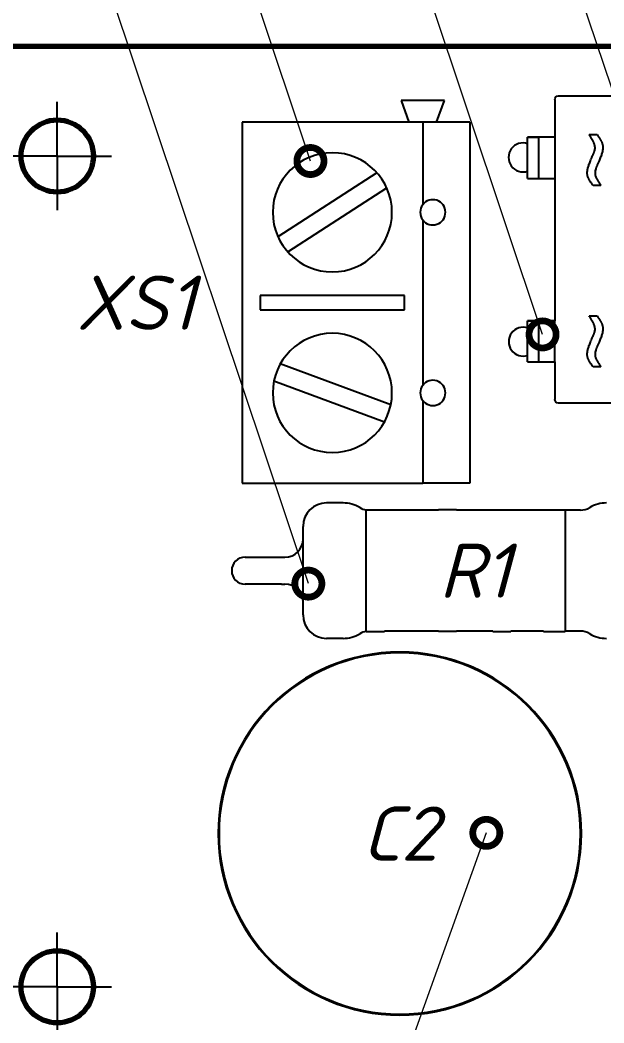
# Model space of a CAD drawing. Header units: millimetres. Extents: x 2470 to 6390, y 1560 to 2814.
# Drawn here: x 2932.8 to 2965.1, y 1750.6 to 1806.2 of the extents above; entities that cross this region are included whole.
import ezdxf
from ezdxf import colors
from ezdxf.entities.mleader import LeaderData, LeaderLine
from ezdxf.math import Vec2, Vec3

# ---------------------------------------------------------------- set-up
doc = ezdxf.new("R2010")
doc.units = ezdxf.units.MM
doc.layers.get('0').update_dxf_attribs({"lineweight": 0})
for name, color, linetype, lineweight in [('Text', 7, 'Continuous', 18), ('Размерные линии', 7, 'Continuous', 15), ('Сплошная толстая основная', 7, 'Continuous', 70), ('Сплошная тонкая', 7, 'Continuous', 30)]:
    doc.layers.add(name, color=color, linetype=linetype, lineweight=lineweight)
doc.styles.add('Main', font='isocpeur.ttf', dxfattribs={"oblique": 15, "height": 3})
doc.dimstyles.new('ISO-25', dxfattribs={"dimtxt": 3, "dimasz": 4, "dimexe": 1.25, "dimexo": 0.625, "dimtad": 1, "dimtoh": 1, "dimtxsty": 'Main', "dimcen": 2.5, "dimclrd": 256, "dimclre": 256, "dimclrt": 256, "dimadec": 0, "dimazin": 0, "dimtol": 1, "dimtm": 0.5, "dimtfac": 1, "dimtmove": 0, "dimatfit": 3, "dimfxl": 1, "dimlwd": -1, "dimlwe": -1, "dimarcsym": 0})

# ---------------------------------------------------------------- blocks, each defined once
blk = doc.blocks.new('*D71')
at = {"layer": 'Defpoints', "color": 0, "lineweight": 18, "transparency": 16777216}
for p in [(2934.896, 1752.63), (3078.896, 1752.63), (3078.896, 1736.598)]:
    blk.add_point(p, dxfattribs=at)
at = {"layer": 'Размерные линии', "transparency": 16777216}
for p, q in [((2934.896, 1752.005), (2934.896, 1735.348)), ((3078.896, 1752.005), (3078.896, 1735.348)), ((2938.896, 1736.598), (3074.896, 1736.598))]:
    blk.add_line(p, q, dxfattribs=at)
at = {"layer": 'Размерные линии', "lineweight": 18, "transparency": 16777216}
for points in [[(2938.896, 1737.264), (2938.896, 1735.931), (2934.896, 1736.598)], [(3074.896, 1737.264), (3074.896, 1735.931), (3078.896, 1736.598)]]:
    blk.add_solid(points, dxfattribs=at)
at = {"layer": 'Размерные линии', "transparency": 16777216, "insert": (3005.633, 1738.723), "char_height": 3, "attachment_point": 5, "style": 'Main'}
blk.add_mtext('72', dxfattribs=at)
blk = doc.blocks.new('_DotSmall')
at = {"color": 0, "linetype": 'ByBlock', "const_width": 0.5}
blk.add_lwpolyline([(-0.0625, 0, 1), (0.0625, 0, 1)], format="xyb", close=True, dxfattribs=at)

msp = doc.modelspace()

# ---------------------------------------------------------------- linework, layer by layer
at = {"layer": 'Сплошная толстая основная', "linetype": 'Continuous'}
msp.add_line((2928.796, 1804.711), (3084.991, 1804.72), dxfattribs=at)
for centre in [(2934.896, 1798.63), (2934.896, 1752.63)]:
    msp.add_circle(centre, 2, dxfattribs=at)
at = {"layer": 'Сплошная тонкая', "linetype": 'Continuous', "lineweight": 25}
for p, q in [((2962.627, 1801.964), (2962.735, 1801.964)), ((2962.735, 1801.964), (2975.118, 1801.964)), ((2956.321, 1801.714), (2953.921, 1801.714)), ((2953.921, 1801.714), (2954.358, 1800.514)), ((2955.885, 1800.514), (2956.321, 1801.714)), ((2962.426, 1801.764), (2962.426, 1799.674)), ((2955.121, 1800.514), (2945.121, 1800.514)), ((2945.121, 1800.514), (2945.121, 1799.494)), ((2957.721, 1800.514), (2955.121, 1800.514)), ((2955.121, 1800.514), (2955.121, 1795.934)), ((2957.721, 1800.514), (2957.721, 1780.514)), ((2964.333, 1799.817), (2964.767, 1799.817)), ((2945.121, 1799.494), (2945.121, 1780.514)), ((2962.326, 1799.674), (2960.926, 1799.674)), ((2960.926, 1797.394), (2960.926, 1799.674)), ((2962.437, 1799.674), (2962.326, 1799.674)), ((2962.437, 1799.674), (2962.437, 1797.394)), ((2962.442, 1799.674), (2962.437, 1799.674)), ((2952.591, 1797.702), (2947.109, 1794.166)), ((2960.926, 1797.394), (2962.326, 1797.394)), ((2962.326, 1797.394), (2962.437, 1797.394)), ((2962.426, 1797.394), (2962.426, 1789.514)), ((2962.437, 1797.394), (2962.442, 1797.394)), ((2964.984, 1796.995), (2964.55, 1796.995)), ((2947.652, 1793.325), (2953.133, 1796.862)), ((2955.121, 1795.094), (2955.121, 1785.934)), ((2954.121, 1790.914), (2946.121, 1790.914)), ((2954.121, 1790.114), (2954.121, 1790.914)), ((2946.121, 1790.114), (2954.121, 1790.114)), ((2964.333, 1789.777), (2964.767, 1789.777)), ((2962.326, 1789.514), (2960.926, 1789.514)), ((2960.926, 1787.234), (2960.926, 1789.514)), ((2962.437, 1789.514), (2962.326, 1789.514)), ((2962.437, 1787.234), (2962.437, 1789.514)), ((2962.442, 1789.514), (2962.437, 1789.514)), ((2953.354, 1784.85), (2947.236, 1787.116)), ((2960.926, 1787.234), (2962.326, 1787.234)), ((2962.326, 1787.234), (2962.437, 1787.234)), ((2962.426, 1787.234), (2962.426, 1785.144)), ((2962.437, 1787.234), (2962.442, 1787.234)), ((2964.984, 1786.954), (2964.55, 1786.954)), ((2946.889, 1786.178), (2953.006, 1783.912)), ((2955.121, 1785.094), (2955.121, 1780.514)), ((2962.704, 1784.944), (2962.627, 1784.944)), ((2975.349, 1784.944), (2962.704, 1784.944)), ((2945.121, 1780.514), (2955.121, 1780.514)), ((2957.721, 1780.514), (2955.121, 1780.514)), ((2950.714, 1779.424), (2949.8, 1779.424)), ((2952, 1772.304), (2952, 1779.044)), ((2952, 1779.044), (2953, 1779.044)), ((2956, 1779.024), (2953, 1779.024)), ((2957, 1779.044), (2956, 1779.044)), ((2959, 1779.024), (2957, 1779.024)), ((2959, 1779.044), (2960, 1779.044)), ((2961.8, 1779.024), (2960, 1779.024)), ((2961.8, 1779.044), (2963, 1779.044)), ((2963, 1779.044), (2963, 1772.304)), ((2963.845, 1779.024), (2963, 1779.024)), ((2948.5, 1773.224), (2948.5, 1778.124)), ((2947.3, 1776.424), (2947.5, 1776.424)), ((2947.3, 1774.924), (2947.5, 1774.924)), ((2952, 1772.304), (2953, 1772.304)), ((2956, 1772.324), (2953, 1772.324)), ((2957, 1772.304), (2956, 1772.304)), ((2959, 1772.324), (2957, 1772.324)), ((2959, 1772.304), (2960, 1772.304)), ((2961.8, 1772.324), (2960, 1772.324)), ((2961.8, 1772.304), (2963, 1772.304)), ((2963.845, 1772.324), (2963, 1772.324)), ((2950.714, 1771.924), (2949.8, 1771.924))]:
    msp.add_line(p, q, dxfattribs=at)
at = {"layer": 'Сплошная тонкая', "lineweight": 25}
for p, q in [((2934.896, 1798.63), (2934.896, 1801.63)), ((2960.926, 1799.674), (2961.526, 1799.674)), ((2961.526, 1799.674), (2961.526, 1797.394)), ((2934.896, 1798.63), (2931.896, 1798.63)), ((2934.896, 1798.63), (2934.896, 1795.63)), ((2934.896, 1798.63), (2937.896, 1798.63)), ((2946.121, 1790.914), (2946.121, 1790.114)), ((2960.926, 1789.514), (2961.526, 1789.514)), ((2961.526, 1789.514), (2961.526, 1787.234)), ((2934.896, 1752.63), (2934.896, 1755.63)), ((2934.896, 1752.63), (2931.896, 1752.63)), ((2934.896, 1752.63), (2934.896, 1749.63)), ((2934.896, 1752.63), (2937.896, 1752.63))]:
    msp.add_line(p, q, dxfattribs=at)
at = {"layer": 'Сплошная тонкая', "linetype": 'Continuous', "lineweight": 25}
for centre, radius, start, end in [((2960.671, 1798.554), 0.8, 71.4129, 288.5871), ((2950.121, 1795.514), 3.3, 0, 180), ((2955.681, 1795.514), 0.7, 143.1301, 180), ((2950.121, 1795.514), 3.3, 180, 0), ((2955.681, 1795.514), 0.7, 180, 216.8699), ((2950.121, 1785.514), 3.3, 0, 180), ((2960.681, 1788.354), 0.8, 72.167, 287.833), ((2955.681, 1785.514), 0.7, 143.1301, 180), ((2950.121, 1785.514), 3.3, 180, 0), ((2955.681, 1785.514), 0.7, 180, 216.8699), ((2949.8, 1778.124), 1.3, 90, 180), ((2950.714, 1777.628), 1.795, 58.9716, 90), ((2965.286, 1777.628), 1.795, 90, 121.0285), ((2952.155, 1780.024), 1, 238.9716, 261.088), ((2963.845, 1780.024), 1, 270, 301.0285), ((2947.5, 1777.424), 1, 270, 0), ((2945.3, 1775.674), 0.75, 90, 180), ((2945.3, 1775.674), 0.75, 180, 270), ((2947.5, 1773.924), 1, 0, 90), ((2949.8, 1773.224), 1.3, 180, 270), ((2950.714, 1773.719), 1.795, 270, 301.0285), ((2952.155, 1771.324), 1, 98.912, 121.0285), ((2963.845, 1771.324), 1, 58.9716, 90), ((2965.286, 1773.719), 1.795, 238.9716, 270), ((2953.851, 1761.115), 10.051, 0, 180), ((2953.851, 1761.115), 10, 90, 180), ((2953.851, 1761.115), 10, 0, 90), ((2953.851, 1761.115), 10.051, 180, 0), ((2953.851, 1761.115), 10, 180, 0), ((2953.851, 1761.115), 10, 180, 0)]:
    msp.add_arc(centre, radius, start, end, dxfattribs=at)
at = {"layer": 'Сплошная тонкая', "linetype": 'Continuous', "lineweight": 25, "extrusion": (0, 0, -1)}
for centre, major_axis, ratio, start_param, end_param in [((2962.627, 1801.764), (-0.2, 0), 0.999086, 0, 1.570796), ((2962.627, 1785.144), (-0.2, 0), 0.999086, -1.570796, 0), ((2947.3, 1774.924), (-2, 0), 0, -1.570796, 0)]:
    msp.add_ellipse(centre, major_axis=major_axis, ratio=ratio, start_param=start_param, end_param=end_param, dxfattribs=at)
at = {"layer": 'Сплошная тонкая', "linetype": 'Continuous', "lineweight": 25}
for centre, major_axis, ratio, start_param, end_param in [((2955.681, 1795.514), (-0.7, 0), 1, -3.141593, -0.643501), ((2955.681, 1795.514), (-0.7, 0), 1, 0.643501, 3.141593), ((2955.681, 1785.514), (-0.7, 0), 1, -3.141593, -0.643501), ((2955.681, 1785.514), (-0.7, 0), 1, 0.643501, 3.141593), ((2947.3, 1776.424), (-2, 0), 0, 0, 1.570796)]:
    msp.add_ellipse(centre, major_axis=major_axis, ratio=ratio, start_param=start_param, end_param=end_param, dxfattribs=at)
for points, knots in [([(2964.658, 1799.09), (2964.658, 1799.111), (2964.656, 1799.154), (2964.644, 1799.22), (2964.626, 1799.289), (2964.604, 1799.349), (2964.581, 1799.4), (2964.56, 1799.445), (2964.534, 1799.495), (2964.502, 1799.549), (2964.466, 1799.609), (2964.427, 1799.674), (2964.381, 1799.744), (2964.349, 1799.792), (2964.333, 1799.817)], [0, 0, 0, 0, 0.077751, 0.159679, 0.248753, 0.343677, 0.396303, 0.457784, 0.526781, 0.604341, 0.690889, 0.785534, 0.887971, 1, 1, 1, 1]), ([(2964.767, 1799.817), (2964.784, 1799.793), (2964.816, 1799.745), (2964.861, 1799.677), (2964.902, 1799.614), (2964.938, 1799.556), (2964.969, 1799.504), (2964.996, 1799.457), (2965.017, 1799.415), (2965.04, 1799.367), (2965.061, 1799.31), (2965.079, 1799.243), (2965.091, 1799.177), (2965.092, 1799.133), (2965.092, 1799.112)], [0, 0, 0, 0, 0.112956, 0.217564, 0.312344, 0.398228, 0.475812, 0.544592, 0.603702, 0.654661, 0.746471, 0.834309, 0.918221, 1, 1, 1, 1]), ([(2964.433, 1798.431), (2964.446, 1798.46), (2964.471, 1798.515), (2964.504, 1798.595), (2964.535, 1798.666), (2964.561, 1798.729), (2964.583, 1798.783), (2964.603, 1798.829), (2964.616, 1798.867), (2964.635, 1798.921), (2964.653, 1798.994), (2964.657, 1799.059), (2964.658, 1799.09)], [0, 0, 0, 0, 0.136492, 0.260099, 0.370678, 0.467756, 0.55134, 0.621894, 0.679682, 0.724451, 0.867664, 1, 1, 1, 1]), ([(2965.092, 1799.112), (2965.092, 1799.088), (2965.09, 1799.039), (2965.079, 1798.961), (2965.062, 1798.878), (2965.039, 1798.787), (2965.008, 1798.692), (2964.972, 1798.589), (2964.927, 1798.48), (2964.895, 1798.405), (2964.878, 1798.367)], [0, 0, 0, 0, 0.09036, 0.190172, 0.300001, 0.418948, 0.547911, 0.68755, 0.838794, 1, 1, 1, 1]), ([(2964.224, 1797.695), (2964.225, 1797.718), (2964.227, 1797.766), (2964.236, 1797.842), (2964.254, 1797.925), (2964.277, 1798.013), (2964.306, 1798.109), (2964.342, 1798.211), (2964.384, 1798.319), (2964.416, 1798.393), (2964.433, 1798.431)], [0, 0, 0, 0, 0.090439, 0.189228, 0.298331, 0.417763, 0.546702, 0.686758, 0.838139, 1, 1, 1, 1]), ([(2964.878, 1798.367), (2964.866, 1798.341), (2964.843, 1798.291), (2964.812, 1798.218), (2964.783, 1798.153), (2964.758, 1798.094), (2964.737, 1798.041), (2964.719, 1797.995), (2964.706, 1797.955), (2964.685, 1797.893), (2964.665, 1797.809), (2964.661, 1797.735), (2964.658, 1797.701)], [0, 0, 0, 0, 0.122479, 0.233748, 0.334776, 0.425719, 0.505957, 0.576619, 0.636211, 0.685553, 0.852975, 1, 1, 1, 1]), ([(2964.55, 1796.995), (2964.533, 1797.02), (2964.5, 1797.067), (2964.454, 1797.137), (2964.412, 1797.201), (2964.377, 1797.26), (2964.345, 1797.312), (2964.319, 1797.36), (2964.297, 1797.402), (2964.276, 1797.45), (2964.255, 1797.505), (2964.238, 1797.571), (2964.226, 1797.633), (2964.225, 1797.674), (2964.224, 1797.695)], [0, 0, 0, 0, 0.115328, 0.221643, 0.319558, 0.407025, 0.485205, 0.554513, 0.615536, 0.66644, 0.756548, 0.841643, 0.922998, 1, 1, 1, 1]), ([(2964.658, 1797.701), (2964.661, 1797.661), (2964.665, 1797.58), (2964.694, 1797.491), (2964.723, 1797.428), (2964.743, 1797.387), (2964.77, 1797.34), (2964.801, 1797.285), (2964.839, 1797.222), (2964.882, 1797.153), (2964.931, 1797.076), (2964.966, 1797.023), (2964.984, 1796.995)], [0, 0, 0, 0, 0.150356, 0.306951, 0.354159, 0.411917, 0.480806, 0.561302, 0.65396, 0.75789, 0.873125, 1, 1, 1, 1]), ([(2964.658, 1789.049), (2964.658, 1789.07), (2964.656, 1789.113), (2964.644, 1789.179), (2964.626, 1789.248), (2964.604, 1789.308), (2964.581, 1789.36), (2964.56, 1789.405), (2964.534, 1789.454), (2964.502, 1789.508), (2964.466, 1789.568), (2964.427, 1789.634), (2964.381, 1789.703), (2964.349, 1789.751), (2964.333, 1789.777)], [0, 0, 0, 0, 0.077751, 0.159679, 0.248753, 0.343677, 0.396303, 0.457784, 0.526781, 0.604341, 0.690889, 0.785534, 0.887971, 1, 1, 1, 1]), ([(2964.767, 1789.777), (2964.784, 1789.752), (2964.816, 1789.705), (2964.861, 1789.636), (2964.902, 1789.574), (2964.938, 1789.516), (2964.969, 1789.463), (2964.996, 1789.416), (2965.017, 1789.374), (2965.04, 1789.326), (2965.061, 1789.269), (2965.079, 1789.202), (2965.091, 1789.136), (2965.092, 1789.093), (2965.092, 1789.071)], [0, 0, 0, 0, 0.112956, 0.217564, 0.312344, 0.398228, 0.475812, 0.544592, 0.603702, 0.654661, 0.746471, 0.834309, 0.918221, 1, 1, 1, 1]), ([(2964.433, 1788.39), (2964.446, 1788.419), (2964.471, 1788.474), (2964.504, 1788.554), (2964.535, 1788.625), (2964.561, 1788.688), (2964.583, 1788.743), (2964.603, 1788.788), (2964.616, 1788.826), (2964.635, 1788.881), (2964.653, 1788.954), (2964.657, 1789.018), (2964.658, 1789.049)], [0, 0, 0, 0, 0.136492, 0.260099, 0.370678, 0.467756, 0.55134, 0.621894, 0.679682, 0.724451, 0.867664, 1, 1, 1, 1]), ([(2965.092, 1789.071), (2965.092, 1789.048), (2965.09, 1788.998), (2965.079, 1788.921), (2965.062, 1788.837), (2965.039, 1788.747), (2965.008, 1788.651), (2964.972, 1788.548), (2964.927, 1788.439), (2964.895, 1788.365), (2964.878, 1788.326)], [0, 0, 0, 0, 0.09036, 0.190172, 0.300001, 0.418948, 0.547911, 0.68755, 0.838794, 1, 1, 1, 1]), ([(2964.224, 1787.654), (2964.225, 1787.677), (2964.227, 1787.726), (2964.236, 1787.802), (2964.254, 1787.884), (2964.277, 1787.973), (2964.306, 1788.068), (2964.342, 1788.17), (2964.384, 1788.278), (2964.416, 1788.352), (2964.433, 1788.39)], [0, 0, 0, 0, 0.090439, 0.189228, 0.298331, 0.417763, 0.546702, 0.686758, 0.838139, 1, 1, 1, 1]), ([(2964.878, 1788.326), (2964.866, 1788.3), (2964.843, 1788.25), (2964.812, 1788.178), (2964.783, 1788.113), (2964.758, 1788.053), (2964.737, 1788), (2964.719, 1787.954), (2964.706, 1787.914), (2964.685, 1787.853), (2964.665, 1787.768), (2964.661, 1787.694), (2964.658, 1787.66)], [0, 0, 0, 0, 0.122479, 0.233748, 0.334776, 0.425719, 0.505957, 0.576619, 0.636211, 0.685553, 0.852975, 1, 1, 1, 1]), ([(2964.55, 1786.954), (2964.533, 1786.979), (2964.5, 1787.027), (2964.454, 1787.097), (2964.412, 1787.16), (2964.377, 1787.219), (2964.345, 1787.272), (2964.319, 1787.32), (2964.297, 1787.361), (2964.276, 1787.41), (2964.255, 1787.465), (2964.238, 1787.53), (2964.226, 1787.592), (2964.225, 1787.634), (2964.224, 1787.654)], [0, 0, 0, 0, 0.115328, 0.221643, 0.319558, 0.407025, 0.485205, 0.554513, 0.615536, 0.66644, 0.756548, 0.841643, 0.922998, 1, 1, 1, 1]), ([(2964.658, 1787.66), (2964.661, 1787.62), (2964.665, 1787.54), (2964.694, 1787.45), (2964.723, 1787.388), (2964.743, 1787.347), (2964.77, 1787.299), (2964.801, 1787.244), (2964.839, 1787.182), (2964.882, 1787.112), (2964.931, 1787.036), (2964.966, 1786.982), (2964.984, 1786.954)], [0, 0, 0, 0, 0.150356, 0.306951, 0.354159, 0.411917, 0.480806, 0.561302, 0.65396, 0.75789, 0.873125, 1, 1, 1, 1])]:
    msp.add_open_spline(points, degree=3, knots=knots, dxfattribs=at)

# ---------------------------------------------------------------- texts
at = {"layer": 'Text', "char_height": 3, "style": 'Main'}
for s, width, insert, attachment_point in [('XS1', 9.03084, (2935.933, 1792.011), 1), ('\\pxqc;R1', 11, (2958, 1775.674), 5), ('\\pxqc;C2', 7.07107, (2953.851, 1761.115), 5)]:
    msp.add_mtext_dynamic_manual_height_columns(s, width=width, gutter_width=15, heights=[0], dxfattribs=dict(at, insert=insert, attachment_point=attachment_point))

# ---------------------------------------------------------------- dimensions: what is measured, and where the dimension line sits
at = {"layer": 'Размерные линии'}
dim = msp.add_linear_dim(base=(3078.896, 1736.598), p1=(2934.896, 1752.63), p2=(3078.896, 1752.63), text='72', dimstyle='ISO-25', dxfattribs=at)
dim.commit()
dim.dimension.update_dxf_attribs({"geometry": '*D71', "text_midpoint": (3005.633, 1736.598), "dimtype": 160})

# ---------------------------------------------------------------- leaders
ml = msp.add_multileader_mtext('Standard', dxfattribs=at)
ml.set_content('1', color=256, style='Main')
ml.set_leader_properties(color=256, linetype='ByLayer', lineweight=-1)
ml.set_arrow_properties(name='DOTSMALL')
ml.build(insert=Vec2(0, 0))
ml.multileader.update_dxf_attribs({"text_left_attachment_type": 6, "text_right_attachment_type": 6, "text_top_attachment_type": 10, "dogleg_length": 1, "arrow_head_size": 3})
ctx = ml.context
ctx.base_point, ctx.char_height, ctx.arrow_head_size, ctx.plane_origin = Vec3(2928.532, 1815.5), 3, 3, Vec3(2940.236, 1800.5)
ctx.left_attachment, ctx.right_attachment, ctx.bottom_attachment = 6, 6, 10
notes = []
notes.append((ctx, [(0, (1, 1, 0), (2935.236, 1815.5), (-1, 0), 1, [(0, [(2948.793, 1774.955)], 0, [])])]))
ctx.mtext.insert, ctx.mtext.flow_direction = Vec3(2930.532, 1819.1), 5
ml = msp.add_multileader_mtext('Standard', dxfattribs=at)
ml.set_content('2', color=256, style='Main')
ml.set_leader_properties(color=256, linetype='ByLayer', lineweight=-1)
ml.set_arrow_properties(name='DOTSMALL')
ml.build(insert=Vec2(0, 0))
ml.multileader.update_dxf_attribs({"text_left_attachment_type": 6, "text_right_attachment_type": 6, "text_top_attachment_type": 10, "dogleg_length": 1, "arrow_head_size": 3})
ctx = ml.context
ctx.base_point, ctx.char_height, ctx.arrow_head_size, ctx.plane_origin = Vec3(2935.886, 1815.5), 3, 3, Vec3(2948.19, 1800.5)
ctx.left_attachment, ctx.right_attachment, ctx.bottom_attachment = 6, 6, 10
notes.append((ctx, [(0, (1, 1, 0), (2943.19, 1815.5), (-1, 0), 1, [(0, [(2948.908, 1798.355)], 0, [])])]))
ctx.mtext.insert, ctx.mtext.flow_direction = Vec3(2937.886, 1819.1), 5
ml = msp.add_multileader_mtext('Standard', dxfattribs=at)
ml.set_content('3', color=256, style='Main')
ml.set_leader_properties(color=256, linetype='ByLayer', lineweight=-1)
ml.set_arrow_properties(name='DOTSMALL')
ml.build(insert=Vec2(0, 0))
ml.multileader.update_dxf_attribs({"text_left_attachment_type": 6, "text_right_attachment_type": 6, "text_top_attachment_type": 10, "dogleg_length": 1, "arrow_head_size": 3})
ctx = ml.context
ctx.base_point, ctx.char_height, ctx.arrow_head_size, ctx.plane_origin = Vec3(2945.513, 1815.5), 3, 3, Vec3(2957.817, 1800.5)
ctx.left_attachment, ctx.right_attachment, ctx.bottom_attachment = 6, 6, 10
notes.append((ctx, [(0, (1, 1, 0), (2952.817, 1815.5), (-1, 0), 1, [(0, [(2961.754, 1788.754)], 0, [])])]))
ctx.mtext.insert, ctx.mtext.flow_direction = Vec3(2947.513, 1819.1), 5
ml = msp.add_multileader_mtext('Standard', dxfattribs=at)
ml.set_content('4', color=256, style='Main')
ml.set_leader_properties(color=256, linetype='ByLayer', lineweight=-1)
ml.set_arrow_properties(name='DOTSMALL')
ml.build(insert=Vec2(0, 0))
ml.multileader.update_dxf_attribs({"text_left_attachment_type": 6, "text_right_attachment_type": 6, "text_top_attachment_type": 10, "dogleg_length": 1, "arrow_head_size": 3})
ctx = ml.context
ctx.base_point, ctx.char_height, ctx.arrow_head_size, ctx.plane_origin = Vec3(2953.572, 1815.5), 3, 3, Vec3(2966.175, 1800.5)
ctx.left_attachment, ctx.right_attachment, ctx.bottom_attachment = 6, 6, 10
notes.append((ctx, [(0, (1, 1, 0), (2961.175, 1815.5), (-1, 0), 1, [(0, [(2975.228, 1773.696)], 0, [])])]))
ctx.mtext.insert, ctx.mtext.flow_direction = Vec3(2955.572, 1819.1), 5
ml = msp.add_multileader_mtext('Standard', dxfattribs=at)
ml.set_content('21', color=256, style='Main')
ml.set_leader_properties(color=256, linetype='ByLayer', lineweight=-1)
ml.set_arrow_properties(name='DOTSMALL')
ml.build(insert=Vec2(0, 0))
ml.multileader.update_dxf_attribs({"text_left_attachment_type": 6, "text_right_attachment_type": 6, "text_top_attachment_type": 10, "dogleg_length": 1, "arrow_head_size": 3})
ctx = ml.context
ctx.base_point, ctx.char_height, ctx.arrow_head_size, ctx.plane_origin = Vec3(2935.219, 1720.5), 3, 3, Vec3(2957.715, 1758.517)
ctx.left_attachment, ctx.right_attachment, ctx.bottom_attachment = 6, 6, 10
notes.append((ctx, [(0, (1, 1, 0), (2944.023, 1720.5), (-1, 0), 1, [(0, [(2958.641, 1761.153)], 0, [])])]))
ctx.mtext.insert, ctx.mtext.flow_direction = Vec3(2937.219, 1724.1), 5
ml = msp.add_multileader_mtext('Standard', dxfattribs=at)
ml.set_content('20', color=256, style='Main')
ml.set_leader_properties(color=256, linetype='ByLayer', lineweight=-1)
ml.set_arrow_properties(name='DOTSMALL')
ml.build(insert=Vec2(0, 0))
ml.multileader.update_dxf_attribs({"text_left_attachment_type": 6, "text_right_attachment_type": 6, "text_top_attachment_type": 10, "dogleg_length": 1, "arrow_head_size": 3})
ctx = ml.context
ctx.base_point, ctx.char_height, ctx.arrow_head_size, ctx.plane_origin = Vec3(2945.574, 1720.5), 3, 3, Vec3(2968.67, 1758.517)
ctx.left_attachment, ctx.right_attachment, ctx.bottom_attachment = 6, 6, 10
notes.append((ctx, [(0, (1, 1, 0), (2954.978, 1720.5), (-1, 0), 1, [(0, [(2969.596, 1761.153)], 0, [])])]))
ctx.mtext.insert, ctx.mtext.flow_direction = Vec3(2947.574, 1724.1), 5
ml = msp.add_multileader_mtext('Standard', dxfattribs=at)
ml.set_content('19', color=256, style='Main')
ml.set_leader_properties(color=256, linetype='ByLayer', lineweight=-1)
ml.set_arrow_properties(name='DOTSMALL')
ml.build(insert=Vec2(0, 0))
ml.multileader.update_dxf_attribs({"text_left_attachment_type": 6, "text_right_attachment_type": 6, "text_top_attachment_type": 10, "dogleg_length": 1, "arrow_head_size": 3})
ctx = ml.context
ctx.base_point, ctx.char_height, ctx.arrow_head_size, ctx.plane_origin = Vec3(2956.17, 1720.5), 3, 3, Vec3(2978.666, 1758.517)
ctx.left_attachment, ctx.right_attachment, ctx.bottom_attachment = 6, 6, 10
notes.append((ctx, [(0, (1, 1, 0), (2964.974, 1720.5), (-1, 0), 1, [(0, [(2977.223, 1754.568)], 0, [])])]))
ctx.mtext.insert, ctx.mtext.flow_direction = Vec3(2958.17, 1724.1), 5
for ctx, leaders in notes:
    for number, flags, end, landing, length, lines in leaders:
        leader = LeaderData()
        leader.index, (leader.has_last_leader_line, leader.has_dogleg_vector, leader.attachment_direction) = number, flags
        leader.last_leader_point, leader.dogleg_vector, leader.dogleg_length = Vec3(end), Vec3(landing), length
        for number, points, colour, breaks in lines:
            line = LeaderLine()
            line.index, line.vertices, line.color, line.breaks = number, Vec3.list(points), colors.encode_raw_color(colour), breaks
            leader.lines.append(line)
        ctx.leaders.append(leader)

doc.saveas('drawing.dxf')
